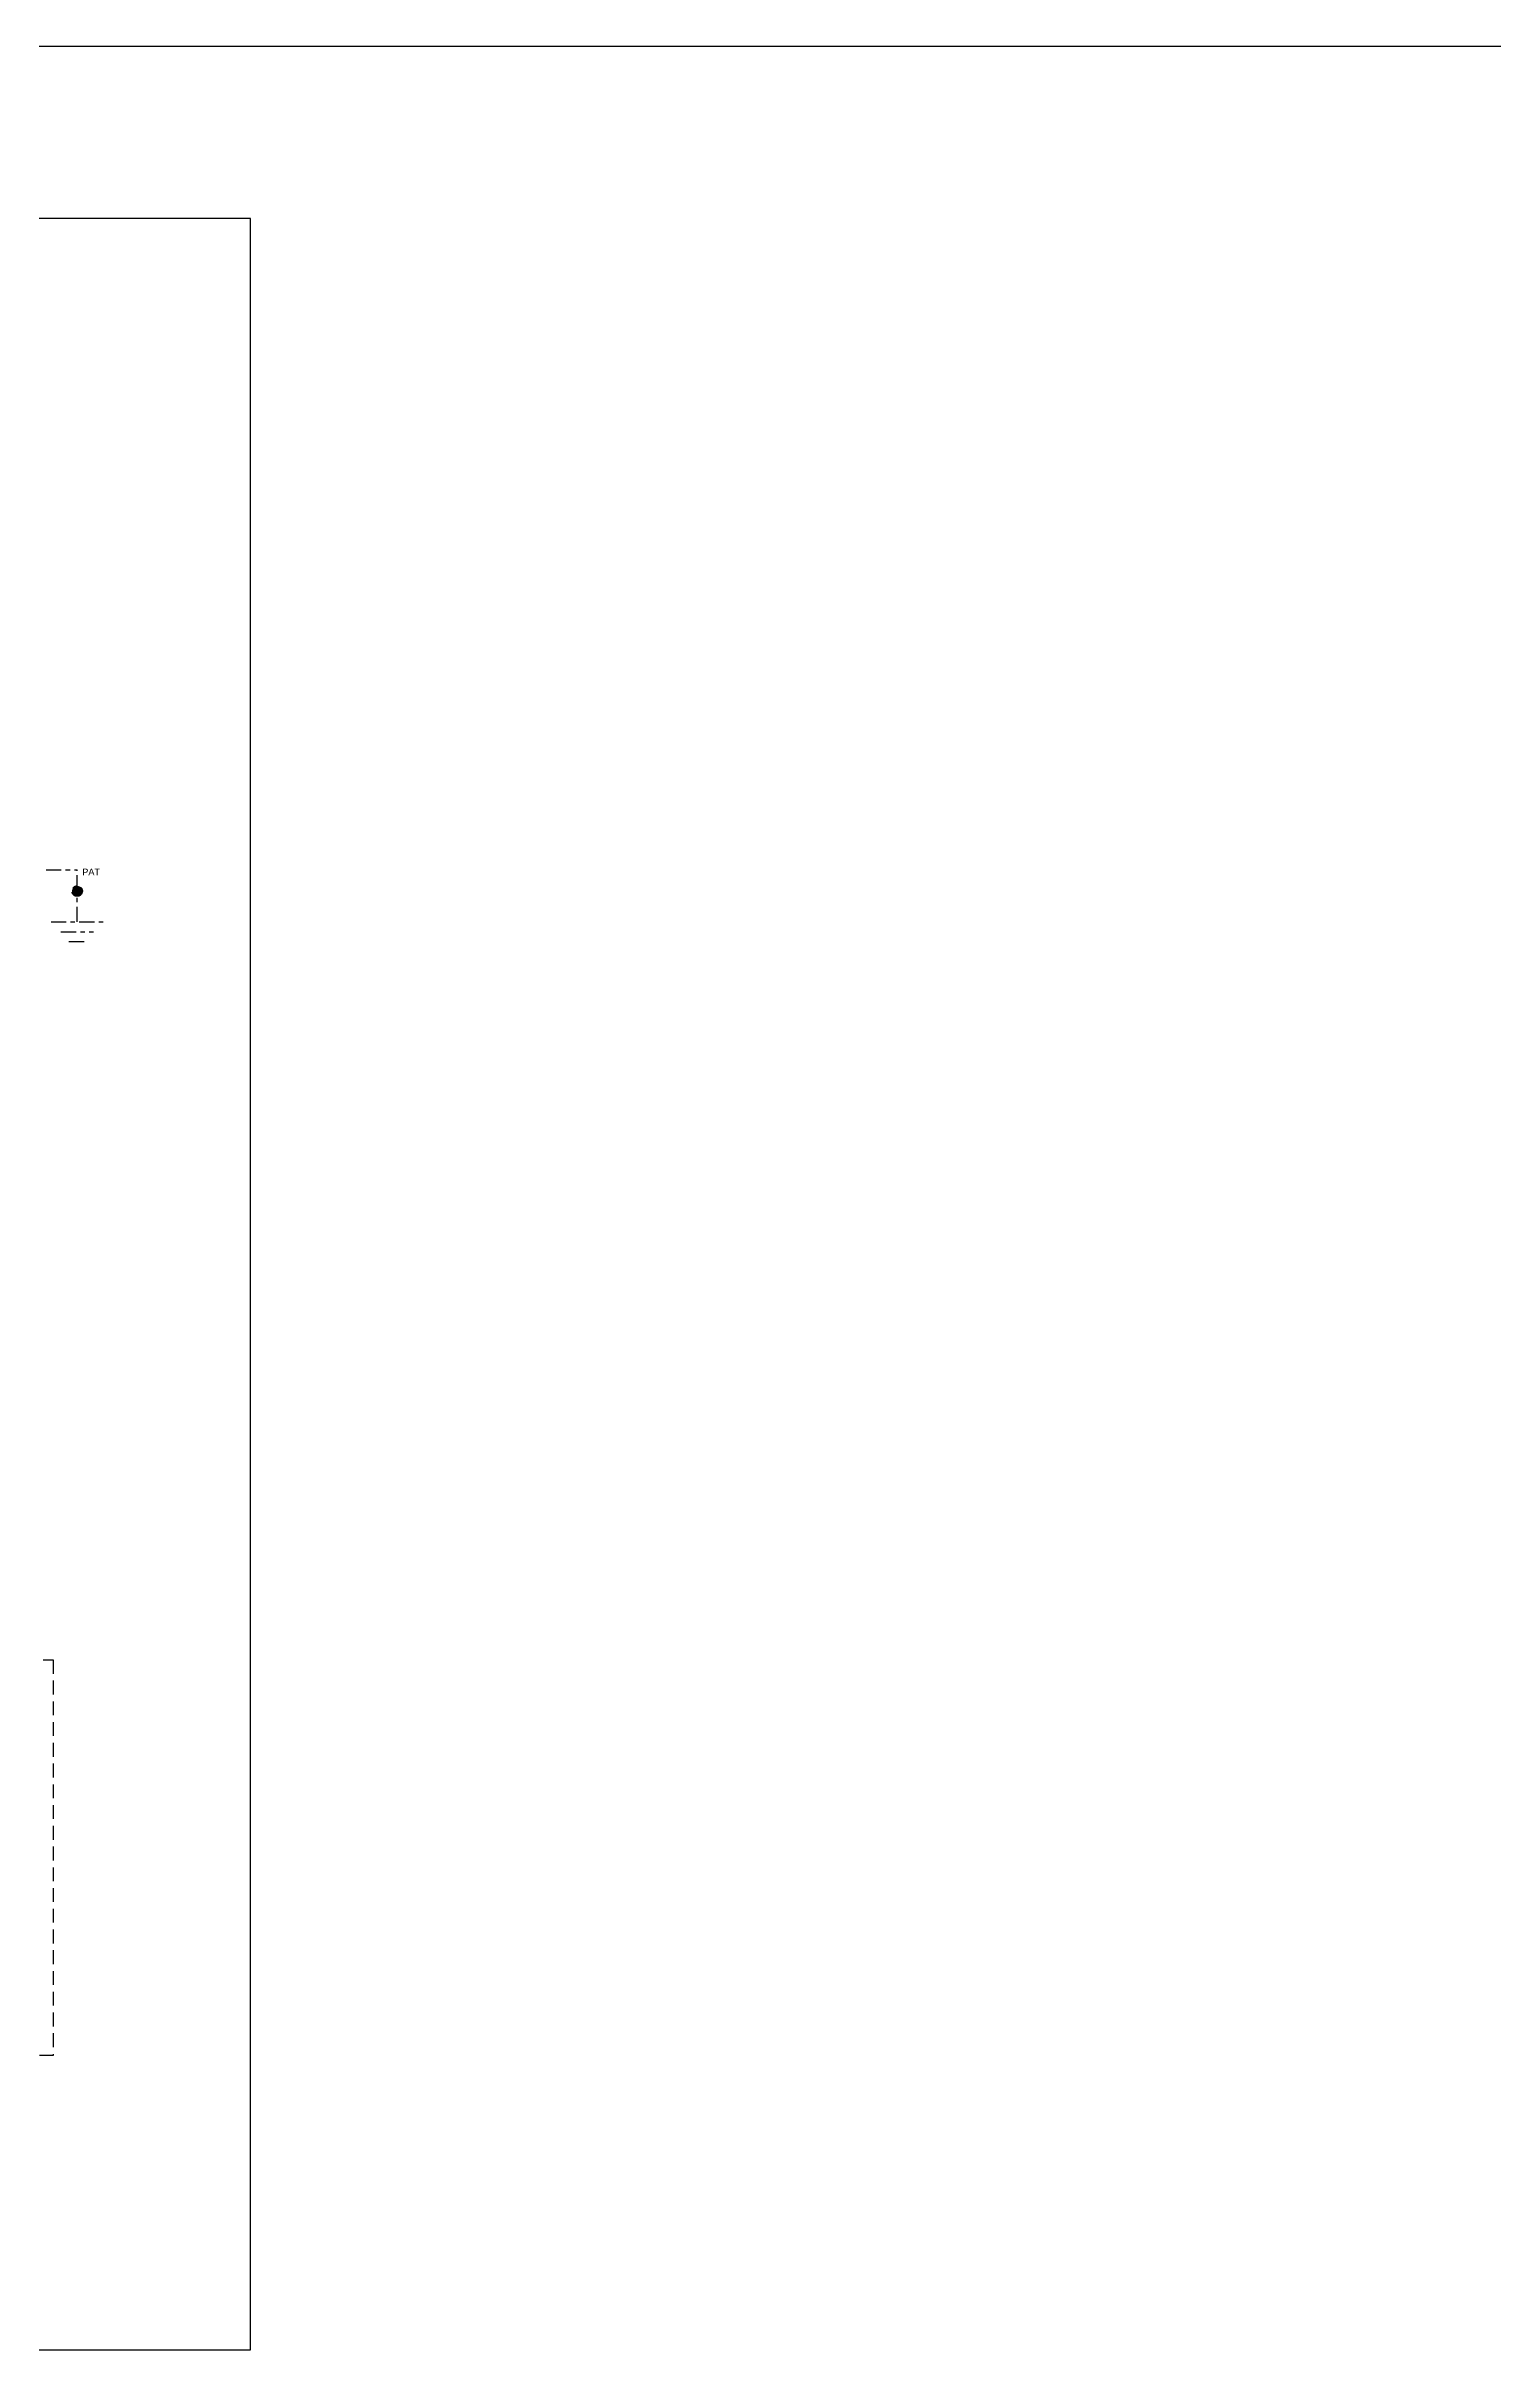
# Model space of a CAD drawing. Extents: x 2998 to 3854, y 1175 to 1727.
# Drawn here: x 3641.8 to 3675, y 1387.5 to 1440.4 of the extents above; entities that cross this region are included whole.
import ezdxf

# ---------------------------------------------------------------- set-up
doc = ezdxf.new("R2010")
doc.units = 0
doc.linetypes.add('OCJ-ESQUEMAS UNIFILARES-CORREGIDOS IDO-REV.br$0$DASHED', pattern=[19.05, 12.7, -6.35])
doc.linetypes.add('OCJ-ESQUEMAS UNIFILARES-CORREGIDOS IDO-REV.br$0$EJE_5', pattern=[7.1, 5, -1, 0.1, -1])
for name, color, linetype in [('OCJ-ESQUEMAS UNIFILARES-CORREGIDOS IDO-REV.br$0$ELECTRIC', 4, 'Continuous'), ('OCJ-ESQUEMAS UNIFILARES-CORREGIDOS IDO-REV.br$0$NOMBRE DE PLANOS', 6, 'Continuous'), ('OCJ-ESQUEMAS UNIFILARES-CORREGIDOS IDO-REV.br$0$PAT', 80, 'Continuous'), ('OCJ-ESQUEMAS UNIFILARES-CORREGIDOS IDO-REV.br$0$TEXTO', 7, 'Continuous')]:
    doc.layers.add(name, color=color, linetype=linetype)
doc.styles.add('OCJ-ESQUEMAS UNIFILARES-CORREGIDOS IDO-REV.br$0$ARIAL', font='arial.ttf', dxfattribs={"height": 0.2})

msp = doc.modelspace()

# ---------------------------------------------------------------- hatches: boundary and pattern name
at = {"layer": 'OCJ-ESQUEMAS UNIFILARES-CORREGIDOS IDO-REV.br$0$PAT', "linetype": 'OCJ-ESQUEMAS UNIFILARES-CORREGIDOS IDO-REV.br$0$EJE_5', "ltscale": 0.07}
h = msp.add_hatch(color=256, dxfattribs=at)
h.paths.add_polyline_path([(3642.585, 1420.974), (3642.345, 1420.974, -1)])
h.paths.add_polyline_path([(3642.345, 1420.974), (3642.465, 1420.974), (3642.465, 1420.854, -0.414214)])
h.paths.add_polyline_path([(3642.465, 1420.974), (3642.585, 1420.974, -0.414214), (3642.465, 1420.854)])

# ---------------------------------------------------------------- linework, layer by layer
msp.add_line((3181.411, 1440.374), (3854.061, 1440.374))
at = {"layer": 'OCJ-ESQUEMAS UNIFILARES-CORREGIDOS IDO-REV.br$0$ELECTRIC', "linetype": 'OCJ-ESQUEMAS UNIFILARES-CORREGIDOS IDO-REV.br$0$DASHED', "ltscale": 0.025}
msp.add_lwpolyline([(3617.398, 1403.323), (3641.915, 1403.323), (3641.915, 1394.238), (3617.398, 1394.238)], close=True, dxfattribs=at)
at = {"layer": 'OCJ-ESQUEMAS UNIFILARES-CORREGIDOS IDO-REV.br$0$NOMBRE DE PLANOS'}
msp.add_lwpolyline([(3577.304, 1387.481), (3646.449, 1387.481), (3646.449, 1436.416), (3577.304, 1436.416)], close=True, dxfattribs=at)
at = {"layer": 'OCJ-ESQUEMAS UNIFILARES-CORREGIDOS IDO-REV.br$0$PAT', "linetype": 'OCJ-ESQUEMAS UNIFILARES-CORREGIDOS IDO-REV.br$0$EJE_5', "ltscale": 0.07}
for p, q in [((3641.751, 1421.461), (3642.465, 1421.461)), ((3642.465, 1420.991), (3642.465, 1421.461)), ((3642.465, 1420.266), (3642.465, 1420.974)), ((3641.865, 1420.266), (3643.065, 1420.266)), ((3642.09, 1420.041), (3642.84, 1420.041)), ((3642.277, 1419.816), (3642.652, 1419.816))]:
    msp.add_line(p, q, dxfattribs=at)
msp.add_circle((3642.465, 1420.974), 0.12, dxfattribs=at)
msp.add_circle((3642.465, 1420.974), 0.12, dxfattribs=at)

# ---------------------------------------------------------------- texts
at = {"layer": 'OCJ-ESQUEMAS UNIFILARES-CORREGIDOS IDO-REV.br$0$TEXTO', "style": 'OCJ-ESQUEMAS UNIFILARES-CORREGIDOS IDO-REV.br$0$ARIAL'}
msp.add_text('PAT', height=0.15, dxfattribs=at).set_placement((3642.583, 1421.339))

doc.saveas('drawing.dxf')
